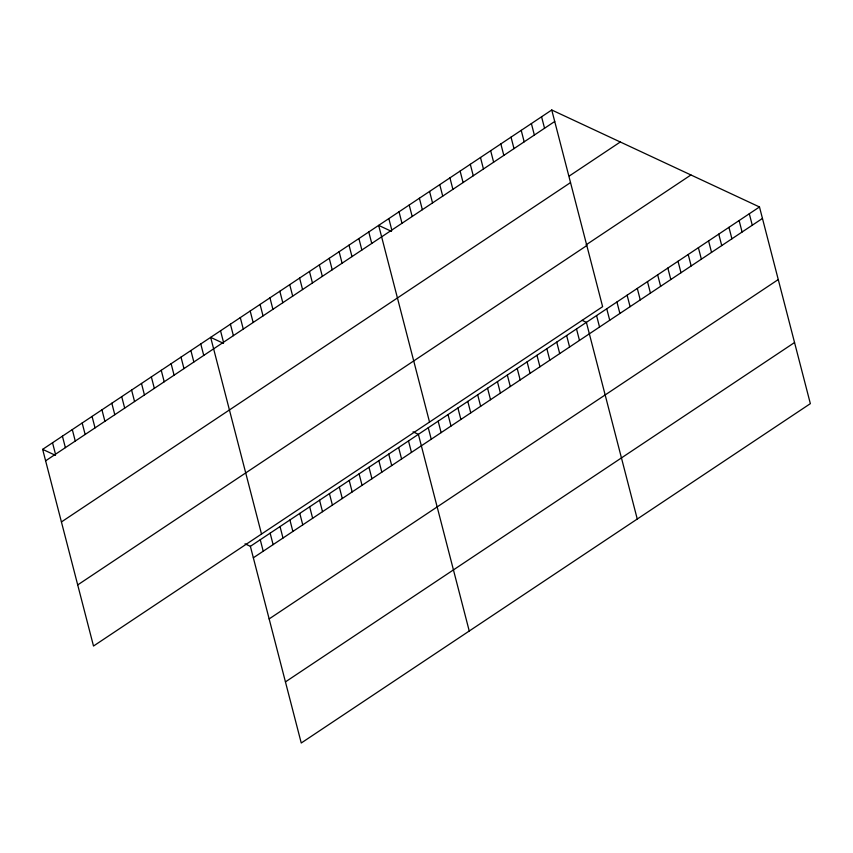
<?xml version="1.0" encoding="UTF-8"?>
<svg xmlns="http://www.w3.org/2000/svg" width="853" height="853" viewBox="0 0 853 853"><rect width="100%" height="100%" fill="white"/><g stroke="black" fill="none" stroke-linecap="round" stroke-linejoin="round"><path stroke-width="1.28" d="M551.752 109.994L602.623 306.675L93.51 646.03L42.65 449.35L551.752 109.994L759.49 206.97L810.35 403.65L301.248 743.006L250.377 546.325L245.024 543.83M45.614 460.823L554.727 121.467M569.399 175.931L620.302 141.993M61.427 521.94L570.529 182.585M586.054 244.875L690.93 174.972M77.708 584.913L586.811 245.557M250.377 546.325L759.49 206.97M253.341 557.798L762.454 218.443M269.153 618.915L778.256 279.56M285.435 681.888L794.548 342.533M391.516 231.376L378.657 225.373L429.528 422.054M582.109 320.355L586.384 322.349L637.255 519.029M223.507 343.364L210.659 337.361L261.519 534.042M413.033 431.842L418.386 434.337L469.246 631.017M42.65 449.35L55.498 455.353M749.307 213.762L752.271 225.235M739.125 220.543L742.089 232.016M728.942 227.335L731.906 238.808M718.759 234.117L721.723 245.589M708.576 240.909L711.541 252.381M698.394 247.69L701.358 259.173M688.211 254.482L691.175 265.955M678.028 261.274L680.993 272.747M667.846 268.055L670.81 279.528M657.663 274.847L660.627 286.32M647.48 281.629L650.444 293.101M637.298 288.421L640.262 299.893M627.115 295.202L630.09 306.675M616.932 301.994L619.907 313.467M606.75 308.775L609.724 320.248M596.567 315.567L599.542 327.04M541.57 116.776L544.545 128.249M531.387 123.568L534.362 135.041M576.511 328.938L579.475 340.411M521.215 130.349L524.179 141.822M566.627 335.528L569.591 347M511.032 137.141L513.996 148.614M556.742 342.117L559.707 353.59M500.85 143.922L503.814 155.395M546.858 348.706L549.822 360.179M490.667 150.714L493.631 162.187M536.974 355.296L539.938 366.769M480.484 157.506L483.448 168.979M527.09 361.875L530.065 373.347M470.302 164.288L473.266 175.761M517.206 368.464L520.181 379.937M460.119 171.08L463.083 182.553M507.332 375.053L510.297 386.526M449.936 177.861L452.9 189.334M497.448 381.643L500.412 393.116M439.753 184.653L442.718 196.126M487.564 388.232L490.528 399.705M429.571 191.435L432.535 202.907M477.68 394.811L480.644 406.295M419.388 198.227L422.352 209.699M467.796 401.4L470.76 412.873M409.205 205.008L412.17 216.481M457.912 407.99L460.887 419.463M399.023 211.8L401.987 223.273M448.028 414.579L451.002 426.052M388.84 218.581L391.804 230.054M438.154 421.169L441.118 432.642M428.27 427.758L431.234 439.231M368.773 231.963L371.748 243.436M358.9 238.552L361.864 250.025M408.502 440.926L411.466 452.399M349.016 245.131L351.98 256.604M398.618 447.516L401.582 458.989M339.131 251.72L342.096 263.193M388.733 454.105L391.708 465.578M329.247 258.31L332.212 269.783M378.849 460.695L381.824 472.167M319.363 264.899L322.327 276.372M368.976 467.273L371.94 478.757M309.479 271.489L312.454 282.961M359.092 473.863L362.056 485.336M299.595 278.067L302.57 289.551M349.208 480.452L352.172 491.925M289.721 284.657L292.686 296.13M339.323 487.042L342.288 498.515M279.837 291.246L282.801 302.719M329.439 493.631L332.403 505.104M269.953 297.836L272.917 309.308M319.555 500.221L322.519 511.693M260.069 304.425L263.033 315.898M309.671 506.799L312.646 518.272M250.185 311.014L253.149 322.487M299.787 513.389L302.762 524.862M240.301 317.593L243.276 329.066M289.913 519.978L292.878 531.451M230.417 324.183L233.391 335.655M280.029 526.568L282.993 538.04M220.532 330.772L223.507 342.245M270.145 533.157L273.109 544.63M260.261 539.736L263.225 551.219M200.775 343.951L203.739 355.424M190.891 350.54L193.855 362.013M181.007 357.119L183.971 368.592M171.122 363.709L174.087 375.181M161.238 370.298L164.213 381.771M151.354 376.887L154.329 388.36M141.481 383.477L144.445 394.95M131.597 390.056L134.561 401.539M121.712 396.645L124.677 408.118M111.828 403.234L114.792 414.707M101.944 409.824L104.908 421.297M92.06 416.413L95.035 427.886M82.176 423.003L85.151 434.476M72.302 429.581L75.267 441.054M62.418 436.171L65.382 447.644M52.534 442.76L55.498 454.233"/></g></svg>
